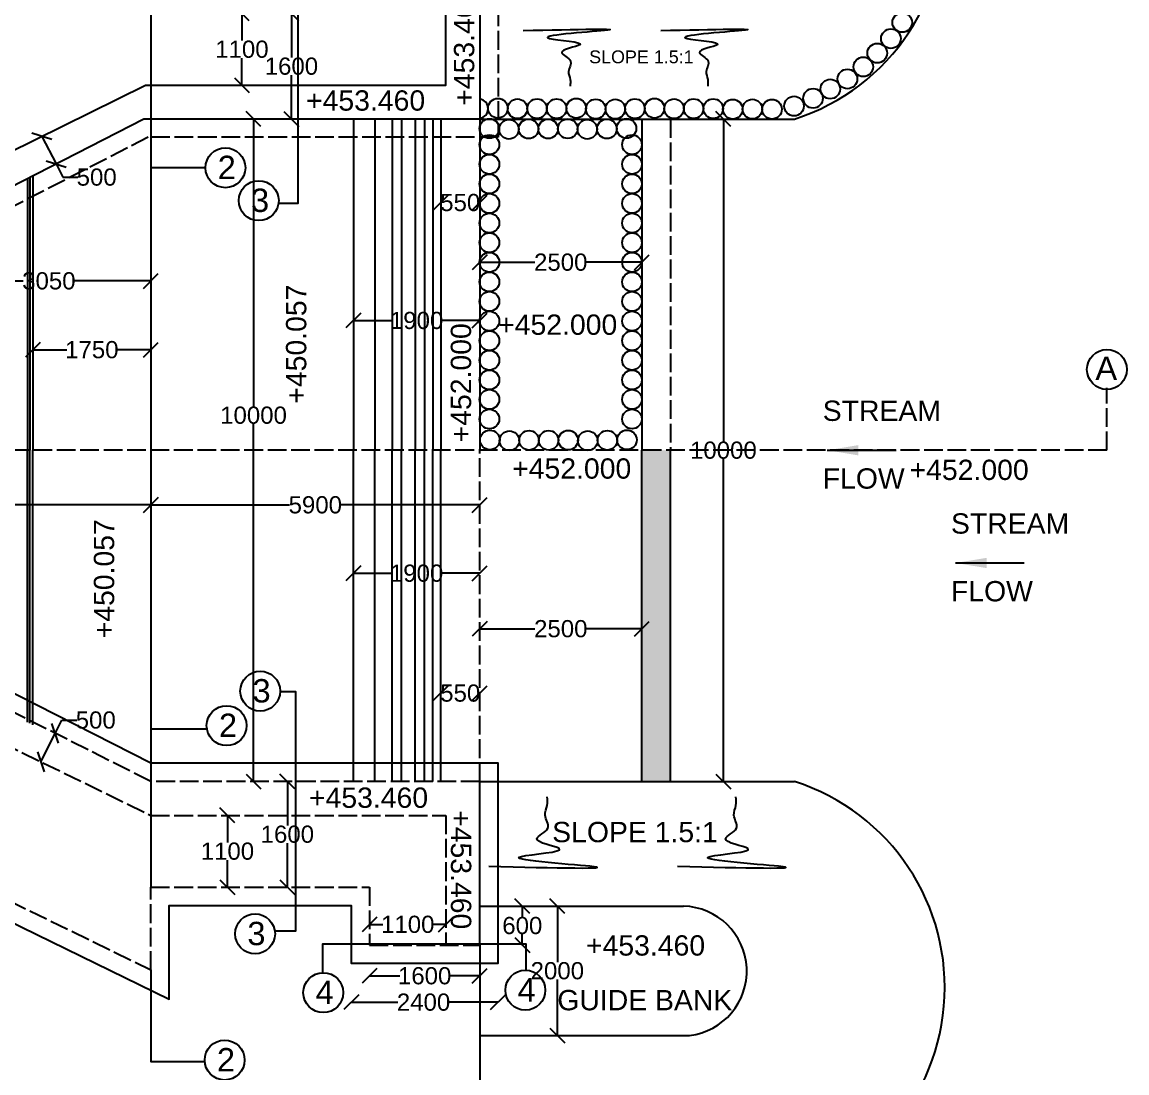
# Model space of a CAD drawing. Header units: millimetres. Extents: x 5124 to 6568637, y 2311 to 91879094.
# Drawn here: x 3733924 to 3740995, y 45936176 to 45942902 of the extents above; entities that cross this region are included whole.
import ezdxf

# ---------------------------------------------------------------- set-up
doc = ezdxf.new("R2010")
doc.units = ezdxf.units.MM
doc.header["$MEASUREMENT"] = 0
doc.linetypes.add('ACAD_ISO02W100', pattern=[15, 12, -3])
for name, color, linetype in [('DIMENSION', 7, 'Continuous'), ('DRAWING', 7, 'Continuous'), ('TEXT', 7, 'Continuous')]:
    doc.layers.add(name, color=color, linetype=linetype)
doc.styles.get("Standard").update_dxf_attribs({"font": 'arial.ttf', "height": 110})
doc.dimstyles.get("Standard").update_dxf_attribs({"dimtxt": 200, "dimasz": 110, "dimexe": 0.18, "dimexo": 0.0625, "dimgap": 0.09, "dimtad": 0, "dimtih": 1, "dimtoh": 1, "dimdec": 0, "dimzin": 0, "dimdsep": 46, "dimtxsty": 'Standard', "dimblk": 'OBLIQUE', "dimcen": 0.09, "dimse1": 1, "dimse2": 1, "dimadec": 0, "dimazin": 0, "dimtfac": 1, "dimtdec": 0, "dimtofl": 0, "dimtmove": 0, "dimatfit": 3, "dimfxl": 1, "dimtolj": 1, "dimtzin": 0, "dimarcsym": 0})

# ---------------------------------------------------------------- blocks, each defined once
blk = doc.blocks.new('_Oblique')
at = {"color": 0, "linetype": 'ByBlock', "lineweight": -2}
blk.add_line((-0.5, -0.5), (0.5, 0.5), dxfattribs=at)
blk = doc.blocks.new('*D177')
at = {"layer": 'Defpoints', "color": 0, "linetype": 'Continuous', "transparency": 16777216}
for p in [(3734064.4, 45942177.7), (3734141.9, 45941994.2), (3734154.9, 45942000.9)]:
    blk.add_point(p, dxfattribs=at)
at = {"layer": 'DIMENSION', "color": 0, "linetype": 'Continuous', "lineweight": -2, "transparency": 16777216}
for p, q in [((3734051.4, 45942171), (3734141.9, 45941994.2)), ((3734141.9, 45941994.2), (3734185.2, 45941909.7)), ((3734185.2, 45941909.7), (3734280.2, 45941909.7))]:
    blk.add_line(p, q, dxfattribs=at)
at = {"layer": 'DIMENSION', "color": 0, "linetype": 'Continuous', "lineweight": -2, "transparency": 16777216, "xscale": 95, "yscale": 95, "zscale": 95}
for p, rotation in [((3734051.4, 45942171), 117.1121563906221), ((3734141.9, 45941994.2), 297.112156390622)]:
    blk.add_blockref('_Oblique', p, dxfattribs=dict(at, rotation=rotation))
at = {"layer": 'DIMENSION', "color": 0, "linetype": 'Continuous', "transparency": 16777216, "insert": (3734401.6, 45941909.7), "char_height": 110, "attachment_point": 5}
blk.add_mtext('\\A1;500', dxfattribs=at)
blk = doc.blocks.new('*D178')
at = {"layer": 'Defpoints', "color": 0, "linetype": 'Continuous', "transparency": 16777216}
for p in [(3733443, 45941245.5), (3734748.4, 45941245.5), (3734748.4, 45941245.5)]:
    blk.add_point(p, dxfattribs=at)
at = {"layer": 'DIMENSION', "color": 0, "linetype": 'Continuous', "lineweight": -2, "transparency": 16777216}
for p, q in [((3733443, 45941245.5), (3733931.6, 45941245.5)), ((3734748.4, 45941245.5), (3734259.8, 45941245.5))]:
    blk.add_line(p, q, dxfattribs=at)
at = {"layer": 'DIMENSION', "color": 0, "linetype": 'Continuous', "lineweight": -2, "transparency": 16777216, "xscale": 95, "yscale": 95, "zscale": 95, "rotation": 180}
blk.add_blockref('_Oblique', (3733443, 45941245.5), dxfattribs=at)
at = {"layer": 'DIMENSION', "color": 0, "linetype": 'Continuous', "lineweight": -2, "transparency": 16777216, "xscale": 95, "yscale": 95, "zscale": 95}
blk.add_blockref('_Oblique', (3734748.4, 45941245.5), dxfattribs=at)
at = {"layer": 'DIMENSION', "color": 0, "linetype": 'Continuous', "transparency": 16777216, "insert": (3734095.7, 45941245.5), "char_height": 110, "attachment_point": 5}
blk.add_mtext('\\A1;3050', dxfattribs=at)
blk = doc.blocks.new('*D179')
at = {"layer": 'Defpoints', "color": 0, "linetype": 'Continuous', "transparency": 16777216}
for p in [(3733993, 45940805), (3734748.4, 45940805), (3734748.4, 45940805)]:
    blk.add_point(p, dxfattribs=at)
at = {"layer": 'DIMENSION', "color": 0, "linetype": 'Continuous', "lineweight": -2, "transparency": 16777216}
for p, q in [((3733993, 45940805), (3734211.7, 45940805)), ((3734748.4, 45940805), (3734529.7, 45940805))]:
    blk.add_line(p, q, dxfattribs=at)
at = {"layer": 'DIMENSION', "color": 0, "linetype": 'Continuous', "lineweight": -2, "transparency": 16777216, "xscale": 95, "yscale": 95, "zscale": 95, "rotation": 180}
blk.add_blockref('_Oblique', (3733993, 45940805), dxfattribs=at)
at = {"layer": 'DIMENSION', "color": 0, "linetype": 'Continuous', "lineweight": -2, "transparency": 16777216, "xscale": 95, "yscale": 95, "zscale": 95}
blk.add_blockref('_Oblique', (3734748.4, 45940805), dxfattribs=at)
at = {"layer": 'DIMENSION', "color": 0, "linetype": 'Continuous', "transparency": 16777216, "insert": (3734370.7, 45940805), "char_height": 110, "attachment_point": 5}
blk.add_mtext('\\A1;1750', dxfattribs=at)
blk = doc.blocks.new('*D180')
at = {"layer": 'Defpoints', "color": 0, "linetype": 'Continuous', "transparency": 16777216}
for p in [(3731944.4, 45939811.7), (3734748.4, 45939811.7), (3734748.4, 45939811.7)]:
    blk.add_point(p, dxfattribs=at)
at = {"layer": 'DIMENSION', "color": 0, "linetype": 'Continuous', "lineweight": -2, "transparency": 16777216}
for p, q in [((3731944.4, 45939811.7), (3733182, 45939811.7)), ((3734748.4, 45939811.7), (3733510.9, 45939811.7))]:
    blk.add_line(p, q, dxfattribs=at)
at = {"layer": 'DIMENSION', "color": 0, "linetype": 'Continuous', "lineweight": -2, "transparency": 16777216, "xscale": 95, "yscale": 95, "zscale": 95, "rotation": 180}
blk.add_blockref('_Oblique', (3731944.4, 45939811.7), dxfattribs=at)
at = {"layer": 'DIMENSION', "color": 0, "linetype": 'Continuous', "lineweight": -2, "transparency": 16777216, "xscale": 95, "yscale": 95, "zscale": 95}
blk.add_blockref('_Oblique', (3734748.4, 45939811.7), dxfattribs=at)
at = {"layer": 'DIMENSION', "color": 0, "linetype": 'Continuous', "transparency": 16777216, "insert": (3733346.4, 45939811.7), "char_height": 110, "attachment_point": 5}
blk.add_mtext('\\A1;6650', dxfattribs=at)
blk = doc.blocks.new('*D181')
at = {"layer": 'Defpoints', "color": 0, "linetype": 'Continuous', "transparency": 16777216}
for p in [(3734748.4, 45939811.7), (3736853.2, 45939811.7), (3736853.2, 45939811.7)]:
    blk.add_point(p, dxfattribs=at)
at = {"layer": 'DIMENSION', "color": 0, "linetype": 'Continuous', "lineweight": -2, "transparency": 16777216}
for p, q in [((3734748.4, 45939811.7), (3735636.7, 45939811.7)), ((3736853.2, 45939811.7), (3735965, 45939811.7))]:
    blk.add_line(p, q, dxfattribs=at)
at = {"layer": 'DIMENSION', "color": 0, "linetype": 'Continuous', "lineweight": -2, "transparency": 16777216, "xscale": 95, "yscale": 95, "zscale": 95, "rotation": 180}
blk.add_blockref('_Oblique', (3734748.4, 45939811.7), dxfattribs=at)
at = {"layer": 'DIMENSION', "color": 0, "linetype": 'Continuous', "lineweight": -2, "transparency": 16777216, "xscale": 95, "yscale": 95, "zscale": 95}
blk.add_blockref('_Oblique', (3736853.2, 45939811.7), dxfattribs=at)
at = {"layer": 'DIMENSION', "color": 0, "linetype": 'Continuous', "transparency": 16777216, "insert": (3735800.8, 45939811.7), "char_height": 110, "attachment_point": 5}
blk.add_mtext('\\A1;5900', dxfattribs=at)
blk = doc.blocks.new('*D182')
at = {"layer": 'Defpoints', "color": 0, "linetype": 'Continuous', "transparency": 16777216}
for p in [(3736044.7, 45939374.2), (3736853.2, 45939374.2), (3736853.2, 45939374.2)]:
    blk.add_point(p, dxfattribs=at)
at = {"layer": 'DIMENSION', "color": 0, "linetype": 'Continuous', "lineweight": -2, "transparency": 16777216}
for p, q in [((3736044.7, 45939374.2), (3736290, 45939374.2)), ((3736853.2, 45939374.2), (3736607.9, 45939374.2))]:
    blk.add_line(p, q, dxfattribs=at)
at = {"layer": 'DIMENSION', "color": 0, "linetype": 'Continuous', "lineweight": -2, "transparency": 16777216, "xscale": 95, "yscale": 95, "zscale": 95, "rotation": 180}
blk.add_blockref('_Oblique', (3736044.7, 45939374.2), dxfattribs=at)
at = {"layer": 'DIMENSION', "color": 0, "linetype": 'Continuous', "lineweight": -2, "transparency": 16777216, "xscale": 95, "yscale": 95, "zscale": 95}
blk.add_blockref('_Oblique', (3736853.2, 45939374.2), dxfattribs=at)
at = {"layer": 'DIMENSION', "color": 0, "linetype": 'Continuous', "transparency": 16777216, "insert": (3736449, 45939374.2), "char_height": 110, "attachment_point": 5}
blk.add_mtext('\\A1;1900', dxfattribs=at)
blk = doc.blocks.new('*D133')
at = {"layer": 'Defpoints', "color": 0, "linetype": 'Continuous', "transparency": 16777216}
for p in [(3736044.7, 45940991.9), (3736853.2, 45940991.9), (3736853.2, 45940991.9)]:
    blk.add_point(p, dxfattribs=at)
at = {"layer": 'DIMENSION', "color": 0, "linetype": 'Continuous', "lineweight": -2, "transparency": 16777216}
for p, q in [((3736044.7, 45940991.9), (3736290, 45940991.9)), ((3736853.2, 45940991.9), (3736607.9, 45940991.9))]:
    blk.add_line(p, q, dxfattribs=at)
at = {"layer": 'DIMENSION', "color": 0, "linetype": 'Continuous', "lineweight": -2, "transparency": 16777216, "xscale": 95, "yscale": 95, "zscale": 95, "rotation": 180}
blk.add_blockref('_Oblique', (3736044.7, 45940991.9), dxfattribs=at)
at = {"layer": 'DIMENSION', "color": 0, "linetype": 'Continuous', "lineweight": -2, "transparency": 16777216, "xscale": 95, "yscale": 95, "zscale": 95}
blk.add_blockref('_Oblique', (3736853.2, 45940991.9), dxfattribs=at)
at = {"layer": 'DIMENSION', "color": 0, "linetype": 'Continuous', "transparency": 16777216, "insert": (3736449, 45940991.9), "char_height": 110, "attachment_point": 5}
blk.add_mtext('\\A1;1900', dxfattribs=at)
blk = doc.blocks.new('*D187')
at = {"layer": 'Defpoints', "color": 0, "linetype": 'Continuous', "transparency": 16777216}
for p in [(3735394.5, 45942957.6), (3735331.1, 45942498.8), (3735394.5, 45942498.8)]:
    blk.add_point(p, dxfattribs=at)
at = {"layer": 'DIMENSION', "color": 0, "linetype": 'Continuous', "lineweight": -2, "transparency": 16777216}
for p, q in [((3735331.1, 45942957.6), (3735331.1, 45942784.5)), ((3735331.1, 45942498.8), (3735331.1, 45942672))]:
    blk.add_line(p, q, dxfattribs=at)
at = {"layer": 'DIMENSION', "color": 0, "linetype": 'Continuous', "lineweight": -2, "transparency": 16777216, "xscale": 95, "yscale": 95, "zscale": 95}
for p, rotation in [((3735331.1, 45942957.6), 90), ((3735331.1, 45942498.8), 270)]:
    blk.add_blockref('_Oblique', p, dxfattribs=dict(at, rotation=rotation))
at = {"layer": 'DIMENSION', "color": 0, "linetype": 'Continuous', "transparency": 16777216, "insert": (3735331.1, 45942728.2), "char_height": 110, "attachment_point": 5}
blk.add_mtext('\\A1;1100', dxfattribs=at)
blk = doc.blocks.new('*D188')
at = {"layer": 'Defpoints', "color": 0, "linetype": 'Continuous', "transparency": 16777216}
for p in [(3735612.1, 45942957.6), (3735612.1, 45942281.8), (3735647.9, 45942281.8)]:
    blk.add_point(p, dxfattribs=at)
at = {"layer": 'DIMENSION', "color": 0, "linetype": 'Continuous', "lineweight": -2, "transparency": 16777216}
for p, q in [((3735647.9, 45942957.6), (3735647.9, 45942676)), ((3735647.9, 45942281.8), (3735647.9, 45942563.5))]:
    blk.add_line(p, q, dxfattribs=at)
at = {"layer": 'DIMENSION', "color": 0, "linetype": 'Continuous', "lineweight": -2, "transparency": 16777216, "xscale": 95, "yscale": 95, "zscale": 95}
for p, rotation in [((3735647.9, 45942957.6), 90), ((3735647.9, 45942281.8), 270)]:
    blk.add_blockref('_Oblique', p, dxfattribs=dict(at, rotation=rotation))
at = {"layer": 'DIMENSION', "color": 0, "linetype": 'Continuous', "transparency": 16777216, "insert": (3735647.9, 45942619.7), "char_height": 110, "attachment_point": 5}
blk.add_mtext('\\A1;1600', dxfattribs=at)
blk = doc.blocks.new('*D189')
at = {"layer": 'Defpoints', "color": 0, "linetype": 'Continuous', "transparency": 16777216}
for p in [(3736603.4, 45941746.8), (3736853.2, 45941746.8), (3736853.2, 45941746.8)]:
    blk.add_point(p, dxfattribs=at)
at = {"layer": 'DIMENSION', "color": 0, "linetype": 'Continuous', "lineweight": -2, "transparency": 16777216}
for p, q in [((3736603.4, 45941746.8), (3736606.9, 45941746.8)), ((3736853.2, 45941746.8), (3736849.7, 45941746.8))]:
    blk.add_line(p, q, dxfattribs=at)
at = {"layer": 'DIMENSION', "color": 0, "linetype": 'Continuous', "lineweight": -2, "transparency": 16777216, "xscale": 95, "yscale": 95, "zscale": 95, "rotation": 180}
blk.add_blockref('_Oblique', (3736603.4, 45941746.8), dxfattribs=at)
at = {"layer": 'DIMENSION', "color": 0, "linetype": 'Continuous', "lineweight": -2, "transparency": 16777216, "xscale": 95, "yscale": 95, "zscale": 95}
blk.add_blockref('_Oblique', (3736853.2, 45941746.8), dxfattribs=at)
at = {"layer": 'DIMENSION', "color": 0, "linetype": 'Continuous', "transparency": 16777216, "insert": (3736728.3, 45941746.8), "char_height": 110, "attachment_point": 5}
blk.add_mtext('\\A1;550', dxfattribs=at)
blk = doc.blocks.new('*D190')
at = {"layer": 'Defpoints', "color": 0, "linetype": 'Continuous', "transparency": 16777216}
for p in [(3736852.5, 45941365.2), (3737890.5, 45941365.1), (3737890.5, 45941365.1)]:
    blk.add_point(p, dxfattribs=at)
at = {"layer": 'DIMENSION', "color": 0, "linetype": 'Continuous', "lineweight": -2, "transparency": 16777216}
for p, q in [((3736852.5, 45941365.1), (3737206.4, 45941365.1)), ((3737890.5, 45941365.1), (3737536.6, 45941365.1))]:
    blk.add_line(p, q, dxfattribs=at)
at = {"layer": 'DIMENSION', "color": 0, "linetype": 'Continuous', "lineweight": -2, "transparency": 16777216, "xscale": 95, "yscale": 95, "zscale": 95, "rotation": 180}
blk.add_blockref('_Oblique', (3736852.5, 45941365.1), dxfattribs=at)
at = {"layer": 'DIMENSION', "color": 0, "linetype": 'Continuous', "lineweight": -2, "transparency": 16777216, "xscale": 95, "yscale": 95, "zscale": 95}
blk.add_blockref('_Oblique', (3737890.5, 45941365.1), dxfattribs=at)
at = {"layer": 'DIMENSION', "color": 0, "linetype": 'Continuous', "transparency": 16777216, "insert": (3737371.5, 45941365.1), "char_height": 110, "attachment_point": 5}
blk.add_mtext('\\A1;2500', dxfattribs=at)
blk = doc.blocks.new('*D191')
at = {"layer": 'Defpoints', "color": 0, "linetype": 'Continuous', "transparency": 16777216}
for p in [(3735401.3, 45942281.8), (3735401.3, 45938041.3), (3735405.5, 45938041.3)]:
    blk.add_point(p, dxfattribs=at)
at = {"layer": 'DIMENSION', "color": 0, "linetype": 'Continuous', "lineweight": -2, "transparency": 16777216}
for p, q in [((3735405.5, 45942281.8), (3735405.5, 45940441.7)), ((3735405.5, 45938041.3), (3735405.5, 45940329.2))]:
    blk.add_line(p, q, dxfattribs=at)
at = {"layer": 'DIMENSION', "color": 0, "linetype": 'Continuous', "lineweight": -2, "transparency": 16777216, "xscale": 95, "yscale": 95, "zscale": 95}
for p, rotation in [((3735405.5, 45942281.8), 90), ((3735405.5, 45938041.3), 270)]:
    blk.add_blockref('_Oblique', p, dxfattribs=dict(at, rotation=rotation))
at = {"layer": 'DIMENSION', "color": 0, "linetype": 'Continuous', "transparency": 16777216, "insert": (3735405.5, 45940385.5), "char_height": 110, "attachment_point": 5}
blk.add_mtext('\\A1;10000', dxfattribs=at)
blk = doc.blocks.new('*D192')
at = {"layer": 'Defpoints', "color": 0, "linetype": 'Continuous', "transparency": 16777216}
for p in [(3736853.2, 45939018.9), (3737890.5, 45939018.9), (3737890.5, 45939018.9)]:
    blk.add_point(p, dxfattribs=at)
at = {"layer": 'DIMENSION', "color": 0, "linetype": 'Continuous', "lineweight": -2, "transparency": 16777216}
for p, q in [((3736853.2, 45939018.9), (3737206.7, 45939018.9)), ((3737890.5, 45939018.9), (3737536.9, 45939018.9))]:
    blk.add_line(p, q, dxfattribs=at)
at = {"layer": 'DIMENSION', "color": 0, "linetype": 'Continuous', "lineweight": -2, "transparency": 16777216, "xscale": 95, "yscale": 95, "zscale": 95, "rotation": 180}
blk.add_blockref('_Oblique', (3736853.2, 45939018.9), dxfattribs=at)
at = {"layer": 'DIMENSION', "color": 0, "linetype": 'Continuous', "lineweight": -2, "transparency": 16777216, "xscale": 95, "yscale": 95, "zscale": 95}
blk.add_blockref('_Oblique', (3737890.5, 45939018.9), dxfattribs=at)
at = {"layer": 'DIMENSION', "color": 0, "linetype": 'Continuous', "transparency": 16777216, "insert": (3737371.8, 45939018.9), "char_height": 110, "attachment_point": 5}
blk.add_mtext('\\A1;2500', dxfattribs=at)
blk = doc.blocks.new('*D193')
at = {"layer": 'Defpoints', "color": 0, "linetype": 'Continuous', "transparency": 16777216}
for p in [(3736603.4, 45938606.6), (3736853.2, 45938606.6), (3736853.2, 45938606.6)]:
    blk.add_point(p, dxfattribs=at)
at = {"layer": 'DIMENSION', "color": 0, "linetype": 'Continuous', "lineweight": -2, "transparency": 16777216}
for p, q in [((3736603.4, 45938606.6), (3736606.9, 45938606.6)), ((3736853.2, 45938606.6), (3736849.7, 45938606.6))]:
    blk.add_line(p, q, dxfattribs=at)
at = {"layer": 'DIMENSION', "color": 0, "linetype": 'Continuous', "lineweight": -2, "transparency": 16777216, "xscale": 95, "yscale": 95, "zscale": 95, "rotation": 180}
blk.add_blockref('_Oblique', (3736603.4, 45938606.6), dxfattribs=at)
at = {"layer": 'DIMENSION', "color": 0, "linetype": 'Continuous', "lineweight": -2, "transparency": 16777216, "xscale": 95, "yscale": 95, "zscale": 95}
blk.add_blockref('_Oblique', (3736853.2, 45938606.6), dxfattribs=at)
at = {"layer": 'DIMENSION', "color": 0, "linetype": 'Continuous', "transparency": 16777216, "insert": (3736728.3, 45938606.6), "char_height": 110, "attachment_point": 5}
blk.add_mtext('\\A1;550', dxfattribs=at)
blk = doc.blocks.new('*D194')
at = {"layer": 'Defpoints', "color": 0, "linetype": 'Continuous', "transparency": 16777216}
for p in [(3738379.3, 45942281.8), (3738298.2, 45938041.3), (3738412.4, 45938041.3)]:
    blk.add_point(p, dxfattribs=at)
at = {"layer": 'DIMENSION', "color": 0, "linetype": 'Continuous', "lineweight": -2, "transparency": 16777216}
for p, q in [((3738412.4, 45942281.8), (3738412.4, 45940217.8)), ((3738412.4, 45938041.3), (3738412.4, 45940105.3))]:
    blk.add_line(p, q, dxfattribs=at)
at = {"layer": 'DIMENSION', "color": 0, "linetype": 'Continuous', "lineweight": -2, "transparency": 16777216, "xscale": 95, "yscale": 95, "zscale": 95}
for p, rotation in [((3738412.4, 45942281.8), 90), ((3738412.4, 45938041.3), 270)]:
    blk.add_blockref('_Oblique', p, dxfattribs=dict(at, rotation=rotation))
at = {"layer": 'DIMENSION', "color": 0, "linetype": 'Continuous', "transparency": 16777216, "insert": (3738412.4, 45940161.5), "char_height": 110, "attachment_point": 5}
blk.add_mtext('\\A1;10000', dxfattribs=at)
blk = doc.blocks.new('*D196')
at = {"layer": 'Defpoints', "color": 0, "linetype": 'Continuous', "transparency": 16777216}
for p in [(3736853.2, 45937243.1), (3737125.5, 45937243.1), (3736853.2, 45936994.4)]:
    blk.add_point(p, dxfattribs=at)
at = {"layer": 'DIMENSION', "color": 0, "linetype": 'Continuous', "lineweight": -2, "transparency": 16777216}
for p, q in [((3737125.5, 45937243.1), (3737125.5, 45937175)), ((3737125.5, 45936994.4), (3737125.5, 45937062.5))]:
    blk.add_line(p, q, dxfattribs=at)
at = {"layer": 'DIMENSION', "color": 0, "linetype": 'Continuous', "lineweight": -2, "transparency": 16777216, "xscale": 95, "yscale": 95, "zscale": 95}
for p, rotation in [((3737125.5, 45937243.1), 90), ((3737125.5, 45936994.4), 270)]:
    blk.add_blockref('_Oblique', p, dxfattribs=dict(at, rotation=rotation))
at = {"layer": 'DIMENSION', "color": 0, "linetype": 'Continuous', "transparency": 16777216, "insert": (3737125.5, 45937118.7), "char_height": 110, "attachment_point": 5}
blk.add_mtext('\\A1;600', dxfattribs=at)
blk = doc.blocks.new('*D197')
at = {"layer": 'Defpoints', "color": 0, "linetype": 'Continuous', "transparency": 16777216}
for p in [(3737349.8, 45937243.1), (3737394.1, 45937243.1), (3737361.6, 45936415.7)]:
    blk.add_point(p, dxfattribs=at)
at = {"layer": 'DIMENSION', "color": 0, "linetype": 'Continuous', "lineweight": -2, "transparency": 16777216}
for p, q in [((3737349.8, 45937243.1), (3737349.8, 45936885.7)), ((3737349.8, 45936415.7), (3737349.8, 45936773.2))]:
    blk.add_line(p, q, dxfattribs=at)
at = {"layer": 'DIMENSION', "color": 0, "linetype": 'Continuous', "lineweight": -2, "transparency": 16777216, "xscale": 95, "yscale": 95, "zscale": 95}
for p, rotation in [((3737349.8, 45937243.1), 90), ((3737349.8, 45936415.7), 270)]:
    blk.add_blockref('_Oblique', p, dxfattribs=dict(at, rotation=rotation))
at = {"layer": 'DIMENSION', "color": 0, "linetype": 'Continuous', "transparency": 16777216, "insert": (3737349.8, 45936829.4), "char_height": 110, "attachment_point": 5}
blk.add_mtext('\\A1;2000', dxfattribs=at)
blk = doc.blocks.new('*D198')
at = {"layer": 'Defpoints', "color": 0, "linetype": 'Continuous', "transparency": 16777216}
for p in [(3736148.1, 45937179.9), (3736636.6, 45937179.9), (3736636.6, 45937126.4)]:
    blk.add_point(p, dxfattribs=at)
at = {"layer": 'DIMENSION', "color": 0, "linetype": 'Continuous', "lineweight": -2, "transparency": 16777216}
for p, q in [((3736148.1, 45937126.4), (3736233.4, 45937126.4)), ((3736636.6, 45937126.4), (3736551.3, 45937126.4))]:
    blk.add_line(p, q, dxfattribs=at)
at = {"layer": 'DIMENSION', "color": 0, "linetype": 'Continuous', "lineweight": -2, "transparency": 16777216, "xscale": 95, "yscale": 95, "zscale": 95, "rotation": 180}
blk.add_blockref('_Oblique', (3736148.1, 45937126.4), dxfattribs=at)
at = {"layer": 'DIMENSION', "color": 0, "linetype": 'Continuous', "lineweight": -2, "transparency": 16777216, "xscale": 95, "yscale": 95, "zscale": 95}
blk.add_blockref('_Oblique', (3736636.6, 45937126.4), dxfattribs=at)
at = {"layer": 'DIMENSION', "color": 0, "linetype": 'Continuous', "transparency": 16777216, "insert": (3736392.4, 45937126.4), "char_height": 110, "attachment_point": 5}
blk.add_mtext('\\A1;1100', dxfattribs=at)
blk = doc.blocks.new('*D199')
at = {"layer": 'Defpoints', "color": 0, "linetype": 'Continuous', "transparency": 16777216}
for p in [(3736148.1, 45936994.4), (3736853.2, 45936994.4), (3736853.2, 45936797.2)]:
    blk.add_point(p, dxfattribs=at)
at = {"layer": 'DIMENSION', "color": 0, "linetype": 'Continuous', "lineweight": -2, "transparency": 16777216}
for p, q in [((3736148.1, 45936797.2), (3736341.7, 45936797.2)), ((3736853.2, 45936797.2), (3736659.6, 45936797.2))]:
    blk.add_line(p, q, dxfattribs=at)
at = {"layer": 'DIMENSION', "color": 0, "linetype": 'Continuous', "lineweight": -2, "transparency": 16777216, "xscale": 95, "yscale": 95, "zscale": 95, "rotation": 180}
blk.add_blockref('_Oblique', (3736148.1, 45936797.2), dxfattribs=at)
at = {"layer": 'DIMENSION', "color": 0, "linetype": 'Continuous', "lineweight": -2, "transparency": 16777216, "xscale": 95, "yscale": 95, "zscale": 95}
blk.add_blockref('_Oblique', (3736853.2, 45936797.2), dxfattribs=at)
at = {"layer": 'DIMENSION', "color": 0, "linetype": 'Continuous', "transparency": 16777216, "insert": (3736500.6, 45936797.2), "char_height": 110, "attachment_point": 5}
blk.add_mtext('\\A1;1600', dxfattribs=at)
blk = doc.blocks.new('*D200')
at = {"layer": 'Defpoints', "color": 0, "linetype": 'Continuous', "transparency": 16777216}
for p in [(3736031.2, 45936877.5), (3736970.1, 45936877.5), (3736970.1, 45936628.3)]:
    blk.add_point(p, dxfattribs=at)
at = {"layer": 'DIMENSION', "color": 0, "linetype": 'Continuous', "lineweight": -2, "transparency": 16777216}
for p, q in [((3736031.2, 45936628.3), (3736328.4, 45936628.3)), ((3736970.1, 45936628.3), (3736658.6, 45936628.3))]:
    blk.add_line(p, q, dxfattribs=at)
at = {"layer": 'DIMENSION', "color": 0, "linetype": 'Continuous', "lineweight": -2, "transparency": 16777216, "xscale": 95, "yscale": 95, "zscale": 95, "rotation": 180}
blk.add_blockref('_Oblique', (3736031.2, 45936628.3), dxfattribs=at)
at = {"layer": 'DIMENSION', "color": 0, "linetype": 'Continuous', "lineweight": -2, "transparency": 16777216, "xscale": 95, "yscale": 95, "zscale": 95}
blk.add_blockref('_Oblique', (3736970.1, 45936628.3), dxfattribs=at)
at = {"layer": 'DIMENSION', "color": 0, "linetype": 'Continuous', "transparency": 16777216, "insert": (3736493.5, 45936628.3), "char_height": 110, "attachment_point": 5}
blk.add_mtext('\\A1;2400', dxfattribs=at)
blk = doc.blocks.new('*D201')
at = {"layer": 'Defpoints', "color": 0, "linetype": 'Continuous', "transparency": 16777216}
for p in [(3735621.9, 45938041.3), (3735644.3, 45938041.3), (3735623.4, 45937365.4)]:
    blk.add_point(p, dxfattribs=at)
at = {"layer": 'DIMENSION', "color": 0, "linetype": 'Continuous', "lineweight": -2, "transparency": 16777216}
for p, q in [((3735621.9, 45938041.3), (3735621.9, 45937759.6)), ((3735621.9, 45937365.4), (3735621.9, 45937647.1))]:
    blk.add_line(p, q, dxfattribs=at)
at = {"layer": 'DIMENSION', "color": 0, "linetype": 'Continuous', "lineweight": -2, "transparency": 16777216, "xscale": 95, "yscale": 95, "zscale": 95}
for p, rotation in [((3735621.9, 45938041.3), 90), ((3735621.9, 45937365.4), 270)]:
    blk.add_blockref('_Oblique', p, dxfattribs=dict(at, rotation=rotation))
at = {"layer": 'DIMENSION', "color": 0, "linetype": 'Continuous', "transparency": 16777216, "insert": (3735621.9, 45937703.3), "char_height": 110, "attachment_point": 5}
blk.add_mtext('\\A1;1600', dxfattribs=at)
blk = doc.blocks.new('*D202')
at = {"layer": 'Defpoints', "color": 0, "linetype": 'Continuous', "transparency": 16777216}
for p in [(3735316.6, 45937824.2), (3735238.3, 45937365.4), (3735238.3, 45937365.4)]:
    blk.add_point(p, dxfattribs=at)
at = {"layer": 'DIMENSION', "color": 0, "linetype": 'Continuous', "lineweight": -2, "transparency": 16777216}
for p, q in [((3735238.3, 45937824.2), (3735238.3, 45937651)), ((3735238.3, 45937365.4), (3735238.3, 45937538.5))]:
    blk.add_line(p, q, dxfattribs=at)
at = {"layer": 'DIMENSION', "color": 0, "linetype": 'Continuous', "lineweight": -2, "transparency": 16777216, "xscale": 95, "yscale": 95, "zscale": 95}
for p, rotation in [((3735238.3, 45937824.2), 90), ((3735238.3, 45937365.4), 270)]:
    blk.add_blockref('_Oblique', p, dxfattribs=dict(at, rotation=rotation))
at = {"layer": 'DIMENSION', "color": 0, "linetype": 'Continuous', "transparency": 16777216, "insert": (3735238.3, 45937594.8), "char_height": 110, "attachment_point": 5}
blk.add_mtext('\\A1;1100', dxfattribs=at)
blk = doc.blocks.new('*D204')
at = {"layer": 'Defpoints', "color": 0, "linetype": 'Continuous', "transparency": 16777216}
for p in [(3734136.7, 45938349.5), (3734136.7, 45938349.5), (3734045, 45938167.5)]:
    blk.add_point(p, dxfattribs=at)
at = {"layer": 'DIMENSION', "color": 0, "linetype": 'Continuous', "lineweight": -2, "transparency": 16777216}
for p, q in [((3734136.7, 45938349.5), (3734179.4, 45938434.3)), ((3734179.4, 45938434.3), (3734274.4, 45938434.3)), ((3734045, 45938167.5), (3734136.7, 45938349.5))]:
    blk.add_line(p, q, dxfattribs=at)
at = {"layer": 'DIMENSION', "color": 0, "linetype": 'Continuous', "lineweight": -2, "transparency": 16777216, "xscale": 95, "yscale": 95, "zscale": 95}
for p, rotation in [((3734136.7, 45938349.5), 63.26181307744545), ((3734045, 45938167.5), 243.2618130774455)]:
    blk.add_blockref('_Oblique', p, dxfattribs=dict(at, rotation=rotation))
at = {"layer": 'DIMENSION', "color": 0, "linetype": 'Continuous', "transparency": 16777216, "insert": (3734395.8, 45938434.3), "char_height": 110, "attachment_point": 5}
blk.add_mtext('\\A1;500', dxfattribs=at)

msp = doc.modelspace()

# ---------------------------------------------------------------- hatches: boundary and pattern name
at = {"layer": 'DRAWING', "linetype": 'Continuous'}
h = msp.add_hatch(dxfattribs=at)
h.set_pattern_fill('AR-SAND', color=256, scale=25, style=0)
h.set_pattern_definition([(37.5, (-71402.306, -296.896), (-1.574833953, 48.170594225), [0, -38, 0, -42.5, 0, -40.625]), (7.5, (-71402.306, -296.896), (44.24441763, 70.55365163), [0, -20.5, 0, -34.25, 0, -13.125]), (327.5, (-71433.056, -296.896), (77.853546544, 0.14147634), [0, -12.5, 0, -45, 0, -58.75]), (317.5, (-71433.056, -296.896), (75.15316511, 21.94188912), [0, -6.25, 0, -29.5, 0, -33.75])])
h.paths.add_polyline_path([(3738073.5, 45940161.5), (3737890.5, 45940161.5), (3737890.5, 45938041.3), (3738073.5, 45938041.3)])

# ---------------------------------------------------------------- linework, layer by layer
at = {"layer": 'DIMENSION', "linetype": 'Continuous'}
msp.add_lwpolyline([(3734748.4, 45942957.6), (3734748.4, 45937365.4)], dxfattribs=at)
for centre in [(3735225.6, 45941969.9), (3735438.8, 45941759.5), (3740867, 45940678.8), (3735448.3, 45938619.8), (3735233.2, 45938399), (3735415.3, 45937066.2), (3735851.7, 45936689.6), (3737144.8, 45936705.5), (3735220.5, 45936258.1)]:
    msp.add_circle(centre, 127.7, dxfattribs=at)
at = {"layer": 'DRAWING', "linetype": 'Continuous'}
for p, q in [((3736853.2, 45943328.6), (3736853.2, 45942281.8)), ((3734703.5, 45942281.8), (3731944.4, 45940869.2)), ((3736853.2, 45942281.8), (3734703.5, 45942281.8)), ((3736853.2, 45936994.4), (3736853.2, 45938041.3))]:
    msp.add_line(p, q, dxfattribs=at)
at = {"layer": 'DRAWING', "linetype": 'ACAD_ISO02W100', "ltscale": 10}
for p, q in [((3734748.4, 45938041.3), (3731944.4, 45939453.9)), ((3731682.1, 45938333.3), (3734748.4, 45936835.5)), ((3736853.2, 45938041.3), (3734748.4, 45938041.3)), ((3734748.4, 45936835.5), (3734748.4, 45937365.4)), ((3734748.4, 45937365.4), (3736148.1, 45937365.4)), ((3736148.1, 45937365.4), (3736148.1, 45936994.4)), ((3736148.1, 45936994.4), (3736853.2, 45936994.4))]:
    msp.add_line(p, q, dxfattribs=at)
for points in [[(3730758.5, 45942106.7), (3731655.1, 45942106.7), (3734865.3, 45943674.7), (3734865.3, 45943074.5), (3736031.2, 45943074.5), (3736031.2, 45943445.5), (3736970.1, 45943445.5), (3736970.1, 45942164.9), (3734731.6, 45942164.9), (3732075.5, 45940805), (3732075.5, 45940161.5)], [(3738073.5, 45942281.8), (3738073.5, 45940161.5)], [(3740866.5, 45940161.5), (3740866.5, 45940562.3)], [(3740866.5, 45940161.5), (3703237.3, 45940161.5)], [(3736853.2, 45938041.3), (3736853.2, 45940161.5)], [(3731901, 45939213.9), (3734748.4, 45937824.2), (3736636.6, 45937824.2), (3736636.6, 45936994.4)]]:
    msp.add_lwpolyline(points, dxfattribs=at)
at = {"layer": 'DRAWING', "linetype": 'Continuous'}
for points in [[(3731901, 45941109.1), (3734714.5, 45942498.8), (3736636.6, 45942498.8), (3736636.6, 45943328.6)], [(3735550.5, 45943261.1), (3735689.8, 45943261.1), (3735689.8, 45941741.9), (3735570.1, 45941741.9)], [(3736044.7, 45942281.8), (3736044.7, 45940161.5)], [(3736182.4, 45942281.8), (3736182.4, 45940161.5)], [(3736292.6, 45942281.8), (3736292.6, 45940161.5)], [(3736351.6, 45942281.8), (3736351.6, 45940161.5)], [(3736440.8, 45942281.8), (3736440.8, 45940161.5)], [(3736499.8, 45942281.8), (3736499.8, 45940161.5)], [(3736552.3, 45942281.8), (3736552.3, 45940161.5)], [(3736603.4, 45942281.8), (3736603.4, 45940161.5)], [(3736853.2, 45942281.8), (3736853.2, 45940161.5)], [(3736853.2, 45942281.8), (3737890.5, 45942281.8), (3737890.5, 45940161.5)], [(3737890.5, 45942281.8), (3738868.2, 45942281.8)], [(3734748.4, 45941971), (3735098.5, 45941971)], [(3733959.8, 45941901), (3733959.8, 45940161.5)], [(3733973.4, 45941908), (3733973.4, 45940161.5)], [(3733993, 45941918), (3733993, 45940161.5)], [(3730758.5, 45938216.4), (3731655.1, 45938216.4), (3734865.3, 45936648.4), (3734865.3, 45937248.5), (3736031.2, 45937248.5), (3736031.2, 45936877.5), (3736970.1, 45936877.5), (3736970.1, 45938158.1), (3734748.4, 45938158.1), (3732075.5, 45939518.1), (3732075.5, 45940161.5)], [(3733959.8, 45938422), (3733959.8, 45940161.5)], [(3733973.4, 45938415.1), (3733973.4, 45940161.5)], [(3733993, 45938405), (3733993, 45940161.5)], [(3736044.7, 45938041.3), (3736044.7, 45940161.5)], [(3736182.4, 45938041.3), (3736182.4, 45940161.5)], [(3736292.6, 45938041.3), (3736292.6, 45940161.5)], [(3736351.6, 45938041.3), (3736351.6, 45940161.5)], [(3736440.8, 45938041.3), (3736440.8, 45940161.5)], [(3736499.8, 45938041.3), (3736499.8, 45940161.5)], [(3736552.3, 45938041.3), (3736552.3, 45940161.5)], [(3736603.4, 45938041.3), (3736603.4, 45940161.5)], [(3736853.2, 45938041.3), (3737890.5, 45938041.3), (3737890.5, 45940161.5)], [(3738073.5, 45938041.3), (3738073.5, 45940161.5)], [(3735571.9, 45938618.4), (3735674.2, 45938618.4), (3735674.2, 45937083.4), (3735543.6, 45937083.4)], [(3734748.4, 45938377.5), (3735112.5, 45938377.5)], [(3737890.5, 45938041.3), (3738868.2, 45938041.3)], [(3736853.2, 45937243.1), (3738156.6, 45937243.1)], [(3735849.8, 45936821.6), (3735849.8, 45937001.6), (3737148.4, 45937001.6), (3737148.4, 45936832)], [(3736853.2, 45936994.4), (3736853.2, 45935965), (3736742.9, 45935965), (3736996.2, 45935685.2), (3736842, 45935685.2), (3736842, 45935350.9), (3738636, 45935350.9)], [(3734748.4, 45936835.5), (3734748.4, 45936248.7), (3735089, 45936248.7)], [(3736853.2, 45936415.7), (3738195.8, 45936415.7)]]:
    msp.add_lwpolyline(points, dxfattribs=at)
for centre in [(3739556.9, 45942899.9), (3739484.6, 45942796.6), (3739396.9, 45942703.7), (3739307.7, 45942616.1), (3739206.1, 45942538.6), (3739096.5, 45942473.9), (3738986.3, 45942414.3), (3736969.5, 45942351), (3737094.6, 45942347.5), (3737220, 45942348.3), (3737345.4, 45942348.3), (3737470.8, 45942351), (3737595.8, 45942346.2), (3737720.7, 45942345.6), (3737846.1, 45942348.3), (3737971.5, 45942351), (3738096.6, 45942347.5), (3738222, 45942348.3), (3738347.5, 45942348.3), (3738472.6, 45942344.7), (3738598, 45942345.5), (3738723.5, 45942344.7), (3738864.7, 45942364.7), (3736915.2, 45942221.1), (3737040.2, 45942216.3), (3737165.6, 45942219), (3737291, 45942219), (3737416.4, 45942219.8), (3737541.5, 45942216.3), (3737666.9, 45942219), (3737792.3, 45942221.7), (3736915.2, 45942117.9), (3737827.7, 45942117.9), (3736915.2, 45941992.4), (3737827.7, 45941992.4), (3736915.2, 45941867), (3737827.7, 45941867), (3736915.2, 45941741.5), (3737827.7, 45941741.5), (3736915.2, 45941616), (3737827.7, 45941616), (3736915.2, 45941490.6), (3737827.7, 45941490.6), (3736915.2, 45941365.1), (3737827.7, 45941365.1), (3736915.2, 45941239.6), (3737827.7, 45941239.6), (3736915.2, 45941114.2), (3737827.7, 45941114.2), (3736915.2, 45940988.7), (3737827.7, 45940988.7), (3736915.2, 45940863.3), (3737827.7, 45940863.3), (3736915.2, 45940737.8), (3737827.7, 45940737.8), (3736915.2, 45940612.3), (3737827.7, 45940612.3), (3736915.2, 45940486.9), (3737827.7, 45940486.9), (3736915.2, 45940361.4), (3737827.7, 45940361.4), (3736918.1, 45940227.6), (3737043.1, 45940222.8), (3737168.5, 45940225.5), (3737293.9, 45940225.5), (3737419.3, 45940226.3), (3737544.4, 45940222.8), (3737669.8, 45940225.5), (3737795.2, 45940228.2)]:
    msp.add_circle(centre, 62.7, dxfattribs=at)
for centre, radius, start, end in [((3738444.1, 45943600.4), 1385.1, 287.82707, 82.03901), ((3736844.1, 45942348.3), 62.7, 278.35537, 81.64463), ((3738444.1, 45936722.7), 1385.1, 277.96099, 72.17293), ((3738147.2, 45936828), 415.2, 276.72735, 88.70703)]:
    msp.add_arc(centre, radius, start, end, dxfattribs=at)
at = {"layer": 'DRAWING'}
for points in [[(3737131.3, 45942848.4), (3737650.8, 45942848.4), (3737299.4, 45942797.3), (3737493.1, 45942756.6), (3737378.3, 45942705.8), (3737434.4, 45942652.2), (3737421.5, 45942586.3), (3737431.9, 45942535.2), (3737431.9, 45942491.6)], [(3738011.7, 45942848.4), (3738531.3, 45942848.4), (3738179.9, 45942797.3), (3738373.6, 45942756.6), (3738258.7, 45942705.8), (3738314.9, 45942652.2), (3738302, 45942586.3), (3738312.4, 45942535.2), (3738312.4, 45942491.6)], [(3736910.7, 45937498.5), (3737557.7, 45937498.5), (3737120.1, 45937562.2), (3737361.3, 45937612.9), (3737218.3, 45937676.1), (3737288.2, 45937742.9), (3737272.1, 45937825), (3737285.1, 45937888.7), (3737285.1, 45937942.9)], [(3738118.7, 45937498.5), (3738765.7, 45937498.5), (3738328.1, 45937562.2), (3738569.3, 45937612.9), (3738426.3, 45937676.1), (3738496.2, 45937742.9), (3738480.1, 45937825), (3738493.1, 45937888.7), (3738493.1, 45937942.9)]]:
    msp.add_spline(points, degree=3, dxfattribs=at)

# ---------------------------------------------------------------- texts
at = {"layer": 'DRAWING', "linetype": 'Continuous', "attachment_point": 1}
for s, insert, char_height, width in [('2', (3735176.3, 45942046.9), 149.5, 78.948), ('3', (3735389.5, 45941836.5), 149.5, 78.948), ('A', (3740793.1, 45940761.3), 149.5, 78.948), ('STREAM\\P \\PFLOW', (3739048.1, 45940479.5), 130, 533.151), ('STREAM\\P \\PFLOW', (3739868.7, 45939757.9), 130, 533.151), ('3', (3735399, 45938696.8), 149.5, 78.948), ('2', (3735183.9, 45938475.9), 149.5, 78.948), ('3', (3735366, 45937143.1), 149.5, 78.948), ('4', (3737095.5, 45936782.5), 149.5, 78.948), ('4', (3735802.4, 45936766.6), 149.5, 78.948), ('2', (3735171.2, 45936335), 149.5, 78.948)]:
    msp.add_mtext(s, dxfattribs=dict(at, insert=insert, char_height=char_height, width=width))
at = {"layer": 'TEXT'}
for s, rotation, p in [(' +453.460', 90, (3736818, 45942316.4)), (' +450.057', 90, (3735743.2, 45940409.3)), (' +452.000', 90, (3736797.7, 45940161.8)), ('+450.057', 90, (3734513.7, 45938957.8)), (' +453.460', 270, (3736668.9, 45937908.3))]:
    msp.add_text(s, height=130, rotation=rotation, dxfattribs=at).set_placement(p)
for s, height, p in [('SLOPE 1.5:1', 82.019, (3737553.3, 45942638.9)), (' +453.460', 130, (3735691.1, 45942335.6)), (' +452.000', 130, (3736920.4, 45940900.6)), (' +452.000', 130, (3737010, 45939979.8)), (' +452.000', 130, (3739553.5, 45939971.3)), (' +453.460', 130, (3735710, 45937872.8)), ('SLOPE 1.5:1', 130, (3737316.8, 45937652.8)), ('+453.460', 130, (3737533.1, 45936926.9)), ('GUIDE BANK', 130, (3737349.6, 45936576.9))]:
    msp.add_text(s, height=height, dxfattribs=at).set_placement(p)

# ---------------------------------------------------------------- dimensions: what is measured, and where the dimension line sits
at = {"layer": 'DIMENSION', "linetype": 'Continuous'}
for base, p1, p2, text, picture, middle in [((3735331.1, 45942498.8), (3735394.5, 45942957.6), (3735394.5, 45942498.8), '1100', '*D187', (3735331.1, 45942728.2)), ((3735647.9, 45942281.8), (3735612.1, 45942957.6), (3735612.1, 45942281.8), '1600', '*D188', (3735647.9, 45942619.7)), ((3738412.4, 45938041.3), (3738379.3, 45942281.8), (3738298.2, 45938041.3), '10000', '*D194', (3738412.4, 45940161.5)), ((3735621.9, 45938041.3), (3735623.4, 45937365.4), (3735644.3, 45938041.3), '1600', '*D201', (3735621.9, 45937703.3)), ((3735238.3, 45937365.4), (3735316.6, 45937824.2), (3735238.3, 45937365.4), '1100', '*D202', (3735238.3, 45937594.8)), ((3737125.5, 45937243.1), (3736853.2, 45936994.4), (3736853.2, 45937243.1), '600', '*D196', (3737125.5, 45937118.7)), ((3737349.8, 45937243.1), (3737361.6, 45936415.7), (3737394.1, 45937243.1), '2000', '*D197', (3737349.8, 45936829.4))]:
    dim = msp.add_linear_dim(base=base, p1=p1, p2=p2, angle=90, text=text, dimstyle='Standard', override={"dimasz": 95, "dimarcsym": 1}, dxfattribs=at)
    dim.commit()
    dim.dimension.update_dxf_attribs({"geometry": picture, "text_midpoint": middle})
dim = msp.add_linear_dim(base=(3735405.5, 45938041.3), p1=(3735401.3, 45942281.8), p2=(3735401.3, 45938041.3), angle=90, text='10000', dimstyle='Standard', override={"dimasz": 95, "dimarcsym": 1}, dxfattribs=at)
dim.commit()
dim.dimension.update_dxf_attribs({"geometry": '*D191', "text_midpoint": (3735405.5, 45940385.5), "dimtype": 160})
for p1, p2, distance, picture, middle in [((3734064.4, 45942177.7), (3734154.9, 45942000.9), -14.7, '*D177', (3734401.6, 45941909.7)), ((3734045, 45938167.5), (3734136.7, 45938349.5), 0, '*D204', (3734395.8, 45938434.3))]:
    dim = msp.add_aligned_dim(p1=p1, p2=p2, distance=distance, text='500', dimstyle='Standard', override={"dimasz": 95, "dimarcsym": 1}, dxfattribs=at)
    dim.commit()
    dim.dimension.update_dxf_attribs({"geometry": picture, "text_midpoint": middle})
for base, p1, p2, text, picture, middle in [((3736853.2, 45941746.8), (3736603.4, 45941746.8), (3736853.2, 45941746.8), '550', '*D189', (3736728.3, 45941746.8)), ((3737890.5, 45941365.1), (3736852.5, 45941365.2), (3737890.5, 45941365.1), '2500', '*D190', (3737371.5, 45941365.1)), ((3734748.4, 45941245.5), (3733443, 45941245.5), (3734748.4, 45941245.5), '3050', '*D178', (3734095.7, 45941245.5)), ((3736853.2, 45940991.9), (3736044.7, 45940991.9), (3736853.2, 45940991.9), '1900', '*D133', (3736449, 45940991.9)), ((3734748.4, 45940805), (3733993, 45940805), (3734748.4, 45940805), '1750', '*D179', (3734370.7, 45940805)), ((3734748.4, 45939811.7), (3731944.4, 45939811.7), (3734748.4, 45939811.7), '6650', '*D180', (3733346.4, 45939811.7)), ((3736853.2, 45939811.7), (3734748.4, 45939811.7), (3736853.2, 45939811.7), '5900', '*D181', (3735800.8, 45939811.7)), ((3736853.2, 45939374.2), (3736044.7, 45939374.2), (3736853.2, 45939374.2), '1900', '*D182', (3736449, 45939374.2)), ((3737890.5, 45939018.9), (3736853.2, 45939018.9), (3737890.5, 45939018.9), '2500', '*D192', (3737371.8, 45939018.9)), ((3736853.2, 45938606.6), (3736603.4, 45938606.6), (3736853.2, 45938606.6), '550', '*D193', (3736728.3, 45938606.6)), ((3736636.6, 45937126.4), (3736148.1, 45937179.9), (3736636.6, 45937179.9), '1100', '*D198', (3736392.4, 45937126.4)), ((3736853.2, 45936797.2), (3736148.1, 45936994.4), (3736853.2, 45936994.4), '1600', '*D199', (3736500.6, 45936797.2))]:
    dim = msp.add_linear_dim(base=base, p1=p1, p2=p2, text=text, dimstyle='Standard', override={"dimasz": 95, "dimarcsym": 1}, dxfattribs=at)
    dim.commit()
    dim.dimension.update_dxf_attribs({"geometry": picture, "text_midpoint": middle})
dim = msp.add_linear_dim(base=(3736970.1, 45936628.3), p1=(3736031.2, 45936877.5), p2=(3736970.1, 45936877.5), text='2400', dimstyle='Standard', override={"dimasz": 95, "dimarcsym": 1}, dxfattribs=at)
dim.commit()
dim.dimension.update_dxf_attribs({"geometry": '*D200', "text_midpoint": (3736493.5, 45936628.3), "dimtype": 160})

# ---------------------------------------------------------------- leaders
at = {"layer": 'DRAWING'}
for points in [[(3739076.9, 45940161.7), (3739517.4, 45940161.7)], [(3739897.5, 45939440.1), (3740338, 45939440.1)]]:
    msp.add_leader(points, dimstyle='Standard', override={"dimasz": 200, "dimgap": 0.09, "dimtad": 0, "dimarcsym": 1}, dxfattribs=at)

doc.saveas('drawing.dxf')
